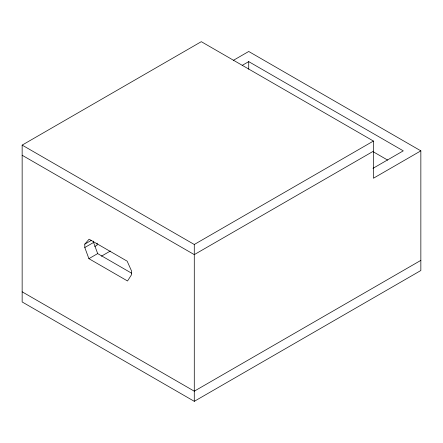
<?xml version="1.0" encoding="UTF-8"?>
<svg xmlns="http://www.w3.org/2000/svg" width="443" height="443" viewBox="0 0 443 443"><rect width="100%" height="100%" fill="white"/><g stroke="black" fill="none" stroke-linecap="round" stroke-linejoin="round"><path stroke-width="0.66" d="M84.796 244.137L89.098 239.192L127.152 261.165L131.632 271.182L131.632 274.56L127.534 280.984L88.893 258.673L84.796 247.521L84.796 244.137L91.236 240.422M22.15 145.11L201.299 41.675L373.427 141.051L373.427 178.236L420.85 150.853L420.85 270.512L194.278 401.325L22.15 301.949L22.15 145.11L194.278 244.486L373.427 141.051M233.311 60.375L248.722 51.477L420.85 150.853M242.183 65.392L248.722 61.621L403.285 150.853L372.967 168.357M84.796 247.521L93.578 242.448L93.578 241.097M94.747 246.513L97.089 245.162L97.089 243.135M88.893 258.673L97.676 253.601L131.56 273.165M101.397 256.192L110.385 251.009M373.427 151.19L194.278 254.625L22.15 155.249M420.85 260.373L194.278 391.186L22.15 291.81M373.333 151.816L387.708 160.117M93.578 242.448L97.676 253.601M248.722 61.621L248.722 69.197M194.278 244.486L194.278 401.325"/></g></svg>
